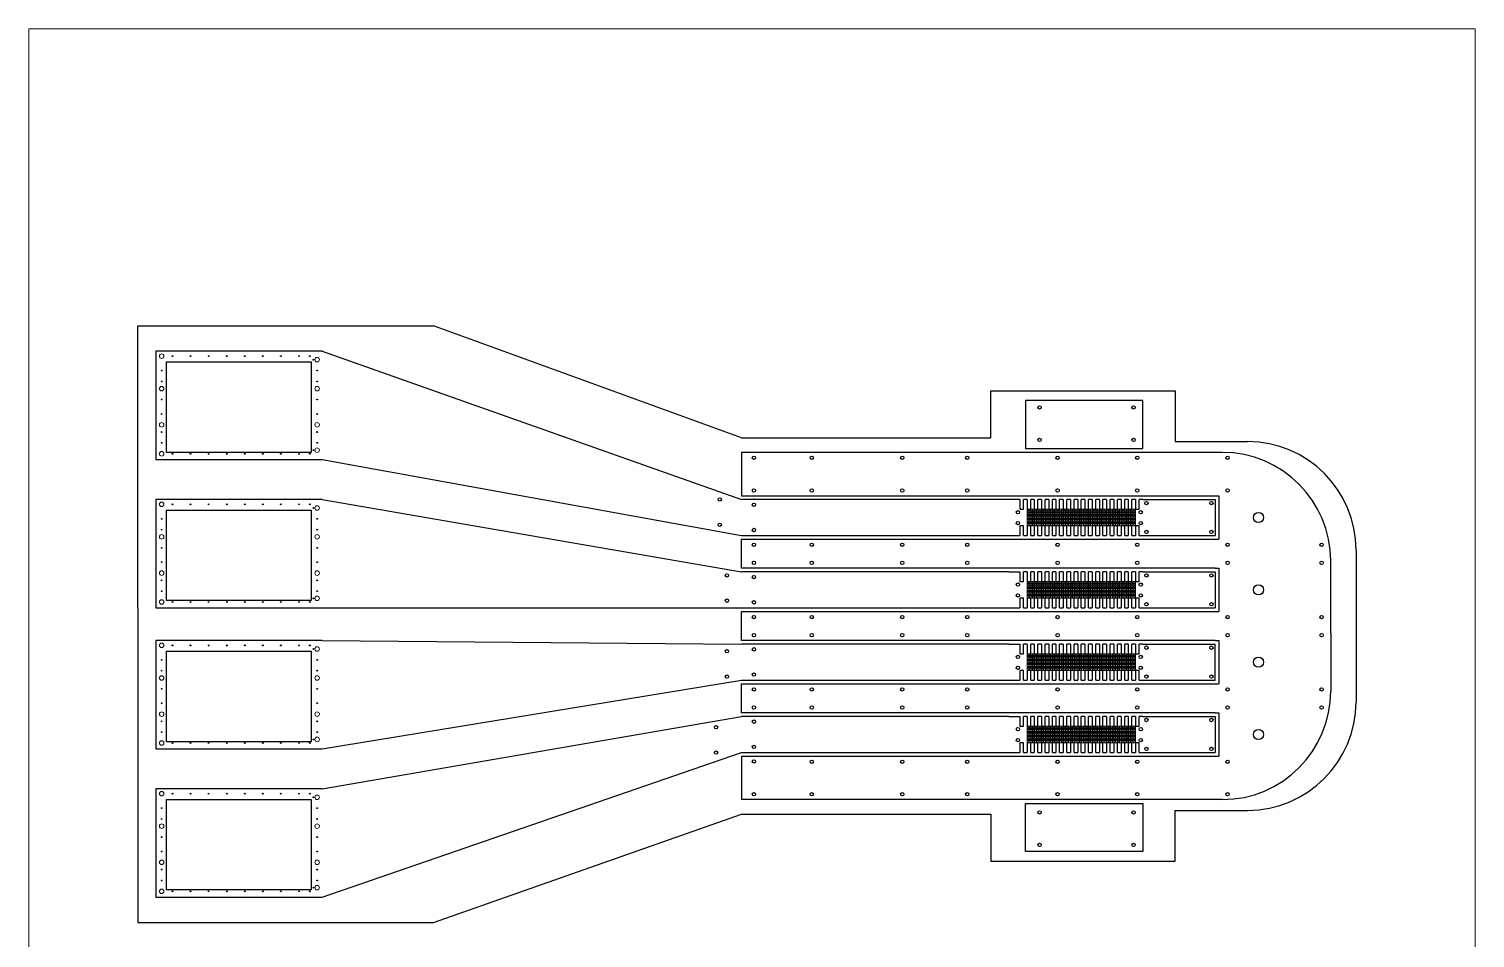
# Model space of a CAD drawing. Header units: millimetres. Extents: x 43.3 to 83.3, y 94.2 to 164.2.
# Drawn here: x 43.29 to 83.29, y 139.07 to 164.21 of the extents above; entities that cross this region are included whole.
import ezdxf

# ---------------------------------------------------------------- set-up
doc = ezdxf.new("R2010")
doc.units = ezdxf.units.MM
for name, color, linetype in [('Foil', 5, 'Continuous'), ('Opening', 1, 'Continuous'), ('Outline', 3, 'Continuous'), ('Rasters', 6, 'Continuous')]:
    doc.layers.add(name, color=color, linetype=linetype)

# ---------------------------------------------------------------- blocks, each defined once
blk = doc.blocks.new('*U20')
at = {"layer": 'Rasters'}
blk.add_line((0, 0.233), (0, -0.233), dxfattribs=at)
blk = doc.blocks.new('*U21')
at = {"layer": 'Rasters', "color": 0, "linetype": 'ByBlock', "lineweight": -2, "transparency": 16777216}
for p in [(0, 0), (0.05, 0), (0.1, 0), (0.15, 0), (0.2, 0), (0.25, 0), (0.3, 0), (0.35, 0), (0.4, 0), (0.45, 0), (0.5, 0), (0.55, 0), (0.6, 0), (0.65, 0), (0.7, 0), (0.75, 0), (0.8, 0), (0.85, 0), (0.9, 0), (0.95, 0), (1, 0), (1.05, 0), (1.1, 0), (1.15, 0), (1.2, 0), (1.25, 0), (1.3, 0), (1.35, 0), (1.4, 0), (1.45, 0), (1.5, 0), (1.55, 0), (1.6, 0), (1.65, 0), (1.7, 0), (1.75, 0), (1.8, 0), (1.85, 0), (1.9, 0), (1.95, 0), (2, 0), (2.05, 0), (2.1, 0), (2.15, 0), (2.2, 0), (2.25, 0), (2.3, 0), (2.35, 0), (2.4, 0), (2.45, 0), (2.5, 0), (2.55, 0), (2.6, 0), (2.65, 0), (2.7, 0), (2.75, 0), (2.8, 0), (2.85, 0), (2.9, 0)]:
    blk.add_blockref('*U20', p, dxfattribs=at)
blk = doc.blocks.new('*U18')
at = {"layer": 'Rasters'}
blk.add_line((0, 0.233), (0, -0.233), dxfattribs=at)
blk = doc.blocks.new('*U19')
at = {"layer": 'Rasters', "color": 0, "linetype": 'ByBlock', "lineweight": -2, "transparency": 16777216}
for p in [(0, 0), (0.05, 0), (0.1, 0), (0.15, 0), (0.2, 0), (0.25, 0), (0.3, 0), (0.35, 0), (0.4, 0), (0.45, 0), (0.5, 0), (0.55, 0), (0.6, 0), (0.65, 0), (0.7, 0), (0.75, 0), (0.8, 0), (0.85, 0), (0.9, 0), (0.95, 0), (1, 0), (1.05, 0), (1.1, 0), (1.15, 0), (1.2, 0), (1.25, 0), (1.3, 0), (1.35, 0), (1.4, 0), (1.45, 0), (1.5, 0), (1.55, 0), (1.6, 0), (1.65, 0), (1.7, 0), (1.75, 0), (1.8, 0), (1.85, 0), (1.9, 0), (1.95, 0), (2, 0), (2.05, 0), (2.1, 0), (2.15, 0), (2.2, 0), (2.25, 0), (2.3, 0), (2.35, 0), (2.4, 0), (2.45, 0), (2.5, 0), (2.55, 0), (2.6, 0), (2.65, 0), (2.7, 0), (2.75, 0), (2.8, 0), (2.85, 0), (2.9, 0)]:
    blk.add_blockref('*U18', p, dxfattribs=at)
blk = doc.blocks.new('*U23')
at = {"layer": 'Rasters'}
blk.add_line((0, 0.233), (0, -0.233), dxfattribs=at)
blk = doc.blocks.new('*U24')
at = {"layer": 'Rasters', "color": 0, "linetype": 'ByBlock', "lineweight": -2, "transparency": 16777216}
for p in [(0, 0), (0.05, 0), (0.1, 0), (0.15, 0), (0.2, 0), (0.25, 0), (0.3, 0), (0.35, 0), (0.4, 0), (0.45, 0), (0.5, 0), (0.55, 0), (0.6, 0), (0.65, 0), (0.7, 0), (0.75, 0), (0.8, 0), (0.85, 0), (0.9, 0), (0.95, 0), (1, 0), (1.05, 0), (1.1, 0), (1.15, 0), (1.2, 0), (1.25, 0), (1.3, 0), (1.35, 0), (1.4, 0), (1.45, 0), (1.5, 0), (1.55, 0), (1.6, 0), (1.65, 0), (1.7, 0), (1.75, 0), (1.8, 0), (1.85, 0), (1.9, 0), (1.95, 0), (2, 0), (2.05, 0), (2.1, 0), (2.15, 0), (2.2, 0), (2.25, 0), (2.3, 0), (2.35, 0), (2.4, 0), (2.45, 0), (2.5, 0), (2.55, 0), (2.6, 0), (2.65, 0), (2.7, 0), (2.75, 0), (2.8, 0), (2.85, 0), (2.9, 0)]:
    blk.add_blockref('*U23', p, dxfattribs=at)
blk = doc.blocks.new('*U26')
at = {"layer": 'Rasters'}
blk.add_line((0, 0.233), (0, -0.233), dxfattribs=at)
blk = doc.blocks.new('*U27')
at = {"layer": 'Rasters', "color": 0, "linetype": 'ByBlock', "lineweight": -2, "transparency": 16777216}
for p in [(0, 0), (0.05, 0), (0.1, 0), (0.15, 0), (0.2, 0), (0.25, 0), (0.3, 0), (0.35, 0), (0.4, 0), (0.45, 0), (0.5, 0), (0.55, 0), (0.6, 0), (0.65, 0), (0.7, 0), (0.75, 0), (0.8, 0), (0.85, 0), (0.9, 0), (0.95, 0), (1, 0), (1.05, 0), (1.1, 0), (1.15, 0), (1.2, 0), (1.25, 0), (1.3, 0), (1.35, 0), (1.4, 0), (1.45, 0), (1.5, 0), (1.55, 0), (1.6, 0), (1.65, 0), (1.7, 0), (1.75, 0), (1.8, 0), (1.85, 0), (1.9, 0), (1.95, 0), (2, 0), (2.05, 0), (2.1, 0), (2.15, 0), (2.2, 0), (2.25, 0), (2.3, 0), (2.35, 0), (2.4, 0), (2.45, 0), (2.5, 0), (2.55, 0), (2.6, 0), (2.65, 0), (2.7, 0), (2.75, 0), (2.8, 0), (2.85, 0), (2.9, 0)]:
    blk.add_blockref('*U26', p, dxfattribs=at)

msp = doc.modelspace()

# ---------------------------------------------------------------- linework, layer by layer
at = {"layer": 'Foil', "linetype": 'Continuous', "lineweight": 0}
for p, q in [((43.292, 164.211), (83.292, 164.211)), ((43.292, 94.211), (43.292, 164.211)), ((83.292, 164.211), (83.292, 94.211))]:
    msp.add_line(p, q, dxfattribs=at)
at = {"layer": 'Foil'}
for p, q in [((51.4, 155.3), (46.8, 155.3)), ((46.8, 155.3), (46.8, 152.3)), ((51.4, 155.3), (63, 151.2)), ((74, 153.936), (70.857, 153.936)), ((70.857, 153.936), (70.857, 152.61)), ((74.1, 153.936), (74, 153.936)), ((74.1, 152.61), (74.1, 153.936)), ((70.5, 152.5), (63, 152.5)), ((63, 152.5), (63, 151.3)), ((74.2, 152.5), (70.5, 152.5)), ((70.857, 152.61), (74, 152.61)), ((74, 152.61), (74.1, 152.61)), ((76.2, 152.5), (74.2, 152.5)), ((76.3, 152.5), (76.2, 152.5)), ((46.8, 152.3), (51.4, 152.3)), ((51.4, 152.3), (63, 150.2)), ((63, 151.3), (76.1, 151.3)), ((76.1, 151.3), (76.2, 151.3)), ((76.2, 151.3), (76.2, 150.2)), ((46.8, 151.2), (46.8, 148.2)), ((51.4, 151.2), (46.8, 151.2)), ((51.4, 151.2), (63, 149.2)), ((67.6, 151.2), (63, 151.2)), ((70.4, 151.2), (67.6, 151.2)), ((70.7, 151.2), (70.4, 151.2)), ((70.9, 151.2), (70.8, 151.2)), ((71.1, 151.2), (71, 151.2)), ((71.3, 151.2), (71.2, 151.2)), ((71.5, 151.2), (71.4, 151.2)), ((71.7, 151.2), (71.6, 151.2)), ((71.9, 151.2), (71.8, 151.2)), ((72.1, 151.2), (72, 151.2)), ((72.3, 151.2), (72.2, 151.2)), ((72.5, 151.2), (72.4, 151.2)), ((72.7, 151.2), (72.6, 151.2)), ((72.9, 151.2), (72.8, 151.2)), ((73.1, 151.2), (73, 151.2)), ((73.3, 151.2), (73.2, 151.2)), ((73.5, 151.2), (73.4, 151.2)), ((73.7, 151.2), (73.6, 151.2)), ((73.9, 151.2), (73.8, 151.2)), ((74.1, 151.2), (74, 151.2)), ((74.1, 151.2), (74, 151.2)), ((74.1, 151.2), (76.1, 151.2)), ((76.1, 151.2), (76.1, 150.2)), ((63, 150.2), (63.9, 150.2)), ((63, 150.1), (76.2, 150.1)), ((63, 149.3), (63, 150.1)), ((63.9, 150.2), (67.6, 150.2)), ((67.6, 150.2), (70.4, 150.2)), ((70.4, 150.2), (70.7, 150.2)), ((70.8, 150.2), (70.9, 150.2)), ((71, 150.2), (71.1, 150.2)), ((71.2, 150.2), (71.3, 150.2)), ((71.4, 150.2), (71.5, 150.2)), ((71.6, 150.2), (71.7, 150.2)), ((71.8, 150.2), (71.9, 150.2)), ((72, 150.2), (72.1, 150.2)), ((72.2, 150.2), (72.3, 150.2)), ((72.4, 150.2), (72.5, 150.2)), ((72.6, 150.2), (72.7, 150.2)), ((72.8, 150.2), (72.9, 150.2)), ((73, 150.2), (73.1, 150.2)), ((73.2, 150.2), (73.3, 150.2)), ((73.4, 150.2), (73.5, 150.2)), ((73.6, 150.2), (73.7, 150.2)), ((73.8, 150.2), (73.9, 150.2)), ((74, 150.2), (74.1, 150.2)), ((74, 150.2), (74.1, 150.2)), ((74.1, 150.2), (76.1, 150.2)), ((76.2, 150.2), (76.2, 150.1)), ((76.1, 149.3), (63, 149.3)), ((76.1, 149.3), (76.2, 149.3)), ((76.2, 149.3), (76.2, 148.1)), ((79.3, 147.9), (79.3, 149.5)), ((64, 149.2), (63, 149.2)), ((67.6, 149.2), (64, 149.2)), ((70.4, 149.2), (67.6, 149.2)), ((70.4, 149.2), (70.7, 149.2)), ((70.9, 149.2), (70.8, 149.2)), ((71.1, 149.2), (71, 149.2)), ((71.3, 149.2), (71.2, 149.2)), ((71.5, 149.2), (71.4, 149.2)), ((71.7, 149.2), (71.6, 149.2)), ((71.9, 149.2), (71.8, 149.2)), ((72.1, 149.2), (72, 149.2)), ((72.3, 149.2), (72.2, 149.2)), ((72.5, 149.2), (72.4, 149.2)), ((72.7, 149.2), (72.6, 149.2)), ((72.9, 149.2), (72.8, 149.2)), ((73.1, 149.2), (73, 149.2)), ((73.3, 149.2), (73.2, 149.2)), ((73.5, 149.2), (73.4, 149.2)), ((73.7, 149.2), (73.6, 149.2)), ((73.9, 149.2), (73.8, 149.2)), ((74.1, 149.2), (74, 149.2)), ((74.1, 149.2), (76.1, 149.2)), ((76.1, 149.2), (76.1, 148.2)), ((76.1, 149.2), (76.1, 149.2)), ((46.8, 148.2), (51.4, 148.2)), ((51.4, 148.2), (63, 148.2)), ((63, 148.2), (63.9, 148.2)), ((63, 148.2), (63, 148.2)), ((63, 148.1), (76.2, 148.1)), ((63, 147.3), (63, 148.1)), ((63.9, 148.2), (67.6, 148.2)), ((67.6, 148.2), (70.4, 148.2)), ((70.4, 148.2), (70.7, 148.2)), ((70.8, 148.2), (70.9, 148.2)), ((71, 148.2), (71.1, 148.2)), ((71.2, 148.2), (71.3, 148.2)), ((71.4, 148.2), (71.5, 148.2)), ((71.6, 148.2), (71.7, 148.2)), ((71.8, 148.2), (71.9, 148.2)), ((72, 148.2), (72.1, 148.2)), ((72.2, 148.2), (72.3, 148.2)), ((72.4, 148.2), (72.5, 148.2)), ((72.6, 148.2), (72.7, 148.2)), ((72.8, 148.2), (72.9, 148.2)), ((73, 148.2), (73.1, 148.2)), ((73.2, 148.2), (73.3, 148.2)), ((73.4, 148.2), (73.5, 148.2)), ((73.6, 148.2), (73.7, 148.2)), ((73.8, 148.2), (73.9, 148.2)), ((74, 148.2), (74.1, 148.2)), ((74, 148.2), (74.1, 148.2)), ((74.1, 148.2), (76.1, 148.2)), ((79.3, 147.5), (79.3, 147.9)), ((51.4, 147.3), (46.8, 147.3)), ((46.8, 147.3), (46.8, 144.3)), ((51.4, 147.3), (63, 147.2)), ((76.1, 147.3), (63, 147.3)), ((76.1, 147.3), (76.2, 147.3)), ((76.2, 147.3), (76.2, 146.1)), ((79.3, 147.5), (79.3, 145.9)), ((67.6, 147.2), (63, 147.2)), ((70.4, 147.2), (67.6, 147.2)), ((70.4, 147.2), (70.7, 147.2)), ((70.9, 147.2), (70.8, 147.2)), ((71.1, 147.2), (71, 147.2)), ((71.3, 147.2), (71.2, 147.2)), ((71.5, 147.2), (71.4, 147.2)), ((71.7, 147.2), (71.6, 147.2)), ((71.9, 147.2), (71.8, 147.2)), ((72.1, 147.2), (72, 147.2)), ((72.3, 147.2), (72.2, 147.2)), ((72.5, 147.2), (72.4, 147.2)), ((72.7, 147.2), (72.6, 147.2)), ((72.9, 147.2), (72.8, 147.2)), ((73.1, 147.2), (73, 147.2)), ((73.3, 147.2), (73.2, 147.2)), ((73.5, 147.2), (73.4, 147.2)), ((73.7, 147.2), (73.6, 147.2)), ((73.9, 147.2), (73.8, 147.2)), ((74.1, 147.2), (74, 147.2)), ((74.1, 147.2), (76.1, 147.2)), ((76.1, 146.2), (76.1, 147.2)), ((51.4, 144.3), (63, 146.2)), ((63, 146.2), (63.9, 146.2)), ((63, 146.1), (76.2, 146.1)), ((63, 145.3), (63, 146.1)), ((63.9, 146.2), (67.6, 146.2)), ((67.6, 146.2), (70.4, 146.2)), ((70.4, 146.2), (70.7, 146.2)), ((70.8, 146.2), (70.9, 146.2)), ((71, 146.2), (71.1, 146.2)), ((71.2, 146.2), (71.3, 146.2)), ((71.4, 146.2), (71.5, 146.2)), ((71.6, 146.2), (71.7, 146.2)), ((71.8, 146.2), (71.9, 146.2)), ((72, 146.2), (72.1, 146.2)), ((72.2, 146.2), (72.3, 146.2)), ((72.4, 146.2), (72.5, 146.2)), ((72.6, 146.2), (72.7, 146.2)), ((72.8, 146.2), (72.9, 146.2)), ((73, 146.2), (73.1, 146.2)), ((73.2, 146.2), (73.3, 146.2)), ((73.4, 146.2), (73.5, 146.2)), ((73.6, 146.2), (73.7, 146.2)), ((73.8, 146.2), (73.9, 146.2)), ((74, 146.2), (74.1, 146.2)), ((74, 146.2), (74.1, 146.2)), ((74.1, 146.2), (76.1, 146.2)), ((76.1, 145.3), (63, 145.3)), ((76.1, 145.3), (76.2, 145.3)), ((76.2, 145.3), (76.2, 144.1)), ((51.4, 143.2), (63, 145.2)), ((64, 145.2), (63, 145.2)), ((67.6, 145.2), (64, 145.2)), ((70.4, 145.2), (67.6, 145.2)), ((70.4, 145.2), (70.7, 145.2)), ((70.9, 145.2), (70.8, 145.2)), ((71.1, 145.2), (71, 145.2)), ((71.3, 145.2), (71.2, 145.2)), ((71.5, 145.2), (71.4, 145.2)), ((71.7, 145.2), (71.6, 145.2)), ((71.9, 145.2), (71.8, 145.2)), ((72.1, 145.2), (72, 145.2)), ((72.3, 145.2), (72.2, 145.2)), ((72.5, 145.2), (72.4, 145.2)), ((72.7, 145.2), (72.6, 145.2)), ((72.9, 145.2), (72.8, 145.2)), ((73.1, 145.2), (73, 145.2)), ((73.3, 145.2), (73.2, 145.2)), ((73.5, 145.2), (73.4, 145.2)), ((73.7, 145.2), (73.6, 145.2)), ((73.9, 145.2), (73.8, 145.2)), ((74.1, 145.2), (74, 145.2)), ((74.1, 145.2), (76.1, 145.2)), ((76.1, 145.2), (76.1, 144.2)), ((46.8, 144.3), (51.4, 144.3)), ((51.4, 140.2), (63, 144.2)), ((63, 144.2), (63.9, 144.2)), ((63, 144.1), (76.2, 144.1)), ((63, 144.1), (63, 142.9)), ((63.9, 144.2), (67.6, 144.2)), ((67.6, 144.2), (70.4, 144.2)), ((70.4, 144.2), (70.7, 144.2)), ((70.8, 144.2), (70.9, 144.2)), ((71, 144.2), (71.1, 144.2)), ((71.2, 144.2), (71.3, 144.2)), ((71.4, 144.2), (71.5, 144.2)), ((71.6, 144.2), (71.7, 144.2)), ((71.8, 144.2), (71.9, 144.2)), ((72, 144.2), (72.1, 144.2)), ((72.2, 144.2), (72.3, 144.2)), ((72.4, 144.2), (72.5, 144.2)), ((72.6, 144.2), (72.7, 144.2)), ((72.8, 144.2), (72.9, 144.2)), ((73, 144.2), (73.1, 144.2)), ((73.2, 144.2), (73.3, 144.2)), ((73.4, 144.2), (73.5, 144.2)), ((73.6, 144.2), (73.7, 144.2)), ((73.8, 144.2), (73.9, 144.2)), ((74, 144.2), (74.1, 144.2)), ((74, 144.2), (74.1, 144.2)), ((74.1, 144.2), (76.1, 144.2)), ((46.8, 143.2), (46.8, 140.2)), ((51.4, 143.2), (46.8, 143.2)), ((70.5, 142.9), (63, 142.9)), ((74.2, 142.9), (70.5, 142.9)), ((76.2, 142.9), (74.2, 142.9)), ((76.3, 142.9), (76.2, 142.9)), ((70.857, 141.464), (70.857, 142.79)), ((70.857, 142.79), (74, 142.79)), ((74, 142.79), (74.1, 142.79)), ((74.1, 142.79), (74.1, 141.464)), ((74, 141.464), (70.857, 141.464)), ((74.1, 141.464), (74, 141.464)), ((46.8, 140.2), (51.4, 140.2))]:
    msp.add_line(p, q, dxfattribs=at)
for points in [[(70.7, 151.2), (70.7, 150.933), (70.8, 150.933), (70.8, 151.2)], [(70.9, 151.2), (70.9, 150.933), (71, 150.933), (71, 151.2)], [(71.1, 151.2), (71.1, 150.933), (71.2, 150.933), (71.2, 151.2)], [(71.3, 151.2), (71.3, 150.933), (71.4, 150.933), (71.4, 151.2)], [(71.5, 151.2), (71.5, 150.933), (71.6, 150.933), (71.6, 151.2)], [(71.7, 151.2), (71.7, 150.933), (71.8, 150.933), (71.8, 151.2)], [(71.9, 151.2), (71.9, 150.933), (72, 150.933), (72, 151.2)], [(72.1, 151.2), (72.1, 150.933), (72.2, 150.933), (72.2, 151.2)], [(72.3, 151.2), (72.3, 150.933), (72.4, 150.933), (72.4, 151.2)], [(72.5, 151.2), (72.5, 150.933), (72.6, 150.933), (72.6, 151.2)], [(72.7, 151.2), (72.7, 150.933), (72.8, 150.933), (72.8, 151.2)], [(72.9, 151.2), (72.9, 150.933), (73, 150.933), (73, 151.2)], [(73.1, 151.2), (73.1, 150.933), (73.2, 150.933), (73.2, 151.2)], [(73.3, 151.2), (73.3, 150.933), (73.4, 150.933), (73.4, 151.2)], [(73.5, 151.2), (73.5, 150.933), (73.6, 150.933), (73.6, 151.2)], [(73.7, 151.2), (73.7, 150.933), (73.8, 150.933), (73.8, 151.2)], [(73.9, 151.2), (73.9, 150.933), (74, 150.933), (74, 151.2)], [(70.8, 150.2), (70.8, 150.467), (70.7, 150.467), (70.7, 150.2)], [(71, 150.2), (71, 150.467), (70.9, 150.467), (70.9, 150.2)], [(71.2, 150.2), (71.2, 150.467), (71.1, 150.467), (71.1, 150.2)], [(71.4, 150.2), (71.4, 150.467), (71.3, 150.467), (71.3, 150.2)], [(71.6, 150.2), (71.6, 150.467), (71.5, 150.467), (71.5, 150.2)], [(71.8, 150.2), (71.8, 150.467), (71.7, 150.467), (71.7, 150.2)], [(72, 150.2), (72, 150.467), (71.9, 150.467), (71.9, 150.2)], [(72.2, 150.2), (72.2, 150.467), (72.1, 150.467), (72.1, 150.2)], [(72.4, 150.2), (72.4, 150.467), (72.3, 150.467), (72.3, 150.2)], [(72.6, 150.2), (72.6, 150.467), (72.5, 150.467), (72.5, 150.2)], [(72.8, 150.2), (72.8, 150.467), (72.7, 150.467), (72.7, 150.2)], [(73, 150.2), (73, 150.467), (72.9, 150.467), (72.9, 150.2)], [(73.2, 150.2), (73.2, 150.467), (73.1, 150.467), (73.1, 150.2)], [(73.4, 150.2), (73.4, 150.467), (73.3, 150.467), (73.3, 150.2)], [(73.6, 150.2), (73.6, 150.467), (73.5, 150.467), (73.5, 150.2)], [(73.8, 150.2), (73.8, 150.467), (73.7, 150.467), (73.7, 150.2)], [(74, 150.2), (74, 150.467), (73.9, 150.467), (73.9, 150.2)], [(70.7, 149.2), (70.7, 148.933), (70.8, 148.933), (70.8, 149.2)], [(70.9, 149.2), (70.9, 148.933), (71, 148.933), (71, 149.2)], [(71.1, 149.2), (71.1, 148.933), (71.2, 148.933), (71.2, 149.2)], [(71.3, 149.2), (71.3, 148.933), (71.4, 148.933), (71.4, 149.2)], [(71.5, 149.2), (71.5, 148.933), (71.6, 148.933), (71.6, 149.2)], [(71.7, 149.2), (71.7, 148.933), (71.8, 148.933), (71.8, 149.2)], [(71.9, 149.2), (71.9, 148.933), (72, 148.933), (72, 149.2)], [(72.1, 149.2), (72.1, 148.933), (72.2, 148.933), (72.2, 149.2)], [(72.3, 149.2), (72.3, 148.933), (72.4, 148.933), (72.4, 149.2)], [(72.5, 149.2), (72.5, 148.933), (72.6, 148.933), (72.6, 149.2)], [(72.7, 149.2), (72.7, 148.933), (72.8, 148.933), (72.8, 149.2)], [(72.9, 149.2), (72.9, 148.933), (73, 148.933), (73, 149.2)], [(73.1, 149.2), (73.1, 148.933), (73.2, 148.933), (73.2, 149.2)], [(73.3, 149.2), (73.3, 148.933), (73.4, 148.933), (73.4, 149.2)], [(73.5, 149.2), (73.5, 148.933), (73.6, 148.933), (73.6, 149.2)], [(73.7, 149.2), (73.7, 148.933), (73.8, 148.933), (73.8, 149.2)], [(73.9, 149.2), (73.9, 148.933), (74, 148.933), (74, 149.2)], [(70.8, 148.2), (70.8, 148.467), (70.7, 148.467), (70.7, 148.2)], [(71, 148.2), (71, 148.467), (70.9, 148.467), (70.9, 148.2)], [(71.2, 148.2), (71.2, 148.467), (71.1, 148.467), (71.1, 148.2)], [(71.4, 148.2), (71.4, 148.467), (71.3, 148.467), (71.3, 148.2)], [(71.6, 148.2), (71.6, 148.467), (71.5, 148.467), (71.5, 148.2)], [(71.8, 148.2), (71.8, 148.467), (71.7, 148.467), (71.7, 148.2)], [(72, 148.2), (72, 148.467), (71.9, 148.467), (71.9, 148.2)], [(72.2, 148.2), (72.2, 148.467), (72.1, 148.467), (72.1, 148.2)], [(72.4, 148.2), (72.4, 148.467), (72.3, 148.467), (72.3, 148.2)], [(72.6, 148.2), (72.6, 148.467), (72.5, 148.467), (72.5, 148.2)], [(72.8, 148.2), (72.8, 148.467), (72.7, 148.467), (72.7, 148.2)], [(73, 148.2), (73, 148.467), (72.9, 148.467), (72.9, 148.2)], [(73.2, 148.2), (73.2, 148.467), (73.1, 148.467), (73.1, 148.2)], [(73.4, 148.2), (73.4, 148.467), (73.3, 148.467), (73.3, 148.2)], [(73.6, 148.2), (73.6, 148.467), (73.5, 148.467), (73.5, 148.2)], [(73.8, 148.2), (73.8, 148.467), (73.7, 148.467), (73.7, 148.2)], [(74, 148.2), (74, 148.467), (73.9, 148.467), (73.9, 148.2)], [(70.7, 147.2), (70.7, 146.933), (70.8, 146.933), (70.8, 147.2)], [(70.9, 147.2), (70.9, 146.933), (71, 146.933), (71, 147.2)], [(71.1, 147.2), (71.1, 146.933), (71.2, 146.933), (71.2, 147.2)], [(71.3, 147.2), (71.3, 146.933), (71.4, 146.933), (71.4, 147.2)], [(71.5, 147.2), (71.5, 146.933), (71.6, 146.933), (71.6, 147.2)], [(71.7, 147.2), (71.7, 146.933), (71.8, 146.933), (71.8, 147.2)], [(71.9, 147.2), (71.9, 146.933), (72, 146.933), (72, 147.2)], [(72.1, 147.2), (72.1, 146.933), (72.2, 146.933), (72.2, 147.2)], [(72.3, 147.2), (72.3, 146.933), (72.4, 146.933), (72.4, 147.2)], [(72.5, 147.2), (72.5, 146.933), (72.6, 146.933), (72.6, 147.2)], [(72.7, 147.2), (72.7, 146.933), (72.8, 146.933), (72.8, 147.2)], [(72.9, 147.2), (72.9, 146.933), (73, 146.933), (73, 147.2)], [(73.1, 147.2), (73.1, 146.933), (73.2, 146.933), (73.2, 147.2)], [(73.3, 147.2), (73.3, 146.933), (73.4, 146.933), (73.4, 147.2)], [(73.5, 147.2), (73.5, 146.933), (73.6, 146.933), (73.6, 147.2)], [(73.7, 147.2), (73.7, 146.933), (73.8, 146.933), (73.8, 147.2)], [(73.9, 147.2), (73.9, 146.933), (74, 146.933), (74, 147.2)], [(70.8, 146.2), (70.8, 146.467), (70.7, 146.467), (70.7, 146.2)], [(71, 146.2), (71, 146.467), (70.9, 146.467), (70.9, 146.2)], [(71.2, 146.2), (71.2, 146.467), (71.1, 146.467), (71.1, 146.2)], [(71.4, 146.2), (71.4, 146.467), (71.3, 146.467), (71.3, 146.2)], [(71.6, 146.2), (71.6, 146.467), (71.5, 146.467), (71.5, 146.2)], [(71.8, 146.2), (71.8, 146.467), (71.7, 146.467), (71.7, 146.2)], [(72, 146.2), (72, 146.467), (71.9, 146.467), (71.9, 146.2)], [(72.2, 146.2), (72.2, 146.467), (72.1, 146.467), (72.1, 146.2)], [(72.4, 146.2), (72.4, 146.467), (72.3, 146.467), (72.3, 146.2)], [(72.6, 146.2), (72.6, 146.467), (72.5, 146.467), (72.5, 146.2)], [(72.8, 146.2), (72.8, 146.467), (72.7, 146.467), (72.7, 146.2)], [(73, 146.2), (73, 146.467), (72.9, 146.467), (72.9, 146.2)], [(73.2, 146.2), (73.2, 146.467), (73.1, 146.467), (73.1, 146.2)], [(73.4, 146.2), (73.4, 146.467), (73.3, 146.467), (73.3, 146.2)], [(73.6, 146.2), (73.6, 146.467), (73.5, 146.467), (73.5, 146.2)], [(73.8, 146.2), (73.8, 146.467), (73.7, 146.467), (73.7, 146.2)], [(74, 146.2), (74, 146.467), (73.9, 146.467), (73.9, 146.2)], [(70.7, 145.2), (70.7, 144.933), (70.8, 144.933), (70.8, 145.2)], [(70.9, 145.2), (70.9, 144.933), (71, 144.933), (71, 145.2)], [(71.1, 145.2), (71.1, 144.933), (71.2, 144.933), (71.2, 145.2)], [(71.3, 145.2), (71.3, 144.933), (71.4, 144.933), (71.4, 145.2)], [(71.5, 145.2), (71.5, 144.933), (71.6, 144.933), (71.6, 145.2)], [(71.7, 145.2), (71.7, 144.933), (71.8, 144.933), (71.8, 145.2)], [(71.9, 145.2), (71.9, 144.933), (72, 144.933), (72, 145.2)], [(72.1, 145.2), (72.1, 144.933), (72.2, 144.933), (72.2, 145.2)], [(72.3, 145.2), (72.3, 144.933), (72.4, 144.933), (72.4, 145.2)], [(72.5, 145.2), (72.5, 144.933), (72.6, 144.933), (72.6, 145.2)], [(72.7, 145.2), (72.7, 144.933), (72.8, 144.933), (72.8, 145.2)], [(72.9, 145.2), (72.9, 144.933), (73, 144.933), (73, 145.2)], [(73.1, 145.2), (73.1, 144.933), (73.2, 144.933), (73.2, 145.2)], [(73.3, 145.2), (73.3, 144.933), (73.4, 144.933), (73.4, 145.2)], [(73.5, 145.2), (73.5, 144.933), (73.6, 144.933), (73.6, 145.2)], [(73.7, 145.2), (73.7, 144.933), (73.8, 144.933), (73.8, 145.2)], [(73.9, 145.2), (73.9, 144.933), (74, 144.933), (74, 145.2)], [(70.8, 144.2), (70.8, 144.467), (70.7, 144.467), (70.7, 144.2)], [(71, 144.2), (71, 144.467), (70.9, 144.467), (70.9, 144.2)], [(71.2, 144.2), (71.2, 144.467), (71.1, 144.467), (71.1, 144.2)], [(71.4, 144.2), (71.4, 144.467), (71.3, 144.467), (71.3, 144.2)], [(71.6, 144.2), (71.6, 144.467), (71.5, 144.467), (71.5, 144.2)], [(71.8, 144.2), (71.8, 144.467), (71.7, 144.467), (71.7, 144.2)], [(72, 144.2), (72, 144.467), (71.9, 144.467), (71.9, 144.2)], [(72.2, 144.2), (72.2, 144.467), (72.1, 144.467), (72.1, 144.2)], [(72.4, 144.2), (72.4, 144.467), (72.3, 144.467), (72.3, 144.2)], [(72.6, 144.2), (72.6, 144.467), (72.5, 144.467), (72.5, 144.2)], [(72.8, 144.2), (72.8, 144.467), (72.7, 144.467), (72.7, 144.2)], [(73, 144.2), (73, 144.467), (72.9, 144.467), (72.9, 144.2)], [(73.2, 144.2), (73.2, 144.467), (73.1, 144.467), (73.1, 144.2)], [(73.4, 144.2), (73.4, 144.467), (73.3, 144.467), (73.3, 144.2)], [(73.6, 144.2), (73.6, 144.467), (73.5, 144.467), (73.5, 144.2)], [(73.8, 144.2), (73.8, 144.467), (73.7, 144.467), (73.7, 144.2)], [(74, 144.2), (74, 144.467), (73.9, 144.467), (73.9, 144.2)]]:
    msp.add_lwpolyline(points, dxfattribs=at)
at = {"layer": 'Foil', "linetype": 'Continuous', "lineweight": 0}
for centre in [(46.963, 155.163), (51.263, 155.063), (46.963, 154.263), (51.263, 154.263), (46.963, 153.263), (51.263, 153.263), (46.963, 152.463), (51.263, 152.563), (46.963, 151.063), (51.263, 150.963), (46.963, 150.163), (51.263, 150.163), (46.963, 149.163), (51.263, 149.163), (46.963, 148.363), (51.263, 148.463), (46.963, 147.163), (51.263, 147.063), (46.963, 146.263), (51.263, 146.263), (46.963, 145.263), (51.263, 145.263), (46.963, 144.463), (51.263, 144.563), (46.963, 143.063), (51.263, 142.963), (46.963, 142.163), (51.263, 142.163), (46.963, 141.163), (51.263, 141.163), (46.963, 140.363), (51.263, 140.463)]:
    msp.add_circle(centre, 0.0626, dxfattribs=at)
at = {"layer": 'Foil'}
for centre, radius in [((47.263, 155.163), 0.0114), ((47.763, 155.163), 0.0114), ((48.263, 155.163), 0.0114), ((48.763, 155.163), 0.0114), ((49.263, 155.163), 0.0114), ((49.763, 155.163), 0.0114), ((50.263, 155.163), 0.0114), ((50.763, 155.163), 0.0114), ((51.063, 155.163), 0.0114), ((51.163, 155.063), 0.0114), ((46.963, 154.763), 0.0114), ((46.963, 154.463), 0.0114), ((51.263, 154.763), 0.0114), ((51.263, 154.463), 0.0114), ((46.963, 153.963), 0.0114), ((51.263, 153.963), 0.0114), ((71.246, 153.746), 0.0463), ((73.846, 153.746), 0.0463), ((46.963, 153.563), 0.0114), ((51.263, 153.563), 0.0114), ((46.963, 153.063), 0.0114), ((51.263, 153.063), 0.0114), ((71.246, 152.846), 0.0463), ((73.846, 152.846), 0.0463), ((46.963, 152.763), 0.0114), ((47.263, 152.463), 0.0114), ((47.763, 152.463), 0.0114), ((48.263, 152.463), 0.0114), ((48.763, 152.463), 0.0114), ((49.263, 152.463), 0.0114), ((49.763, 152.463), 0.0114), ((50.263, 152.463), 0.0114), ((50.763, 152.463), 0.0114), ((51.063, 152.463), 0.0114), ((51.163, 152.563), 0.0114), ((51.263, 152.763), 0.0114), ((63.346, 152.354), 0.0463), ((64.946, 152.354), 0.0463), ((67.446, 152.354), 0.0463), ((69.246, 152.354), 0.0463), ((71.746, 152.354), 0.0463), ((73.946, 152.354), 0.0463), ((76.446, 152.354), 0.0463), ((62.4, 151.2), 0.0463), ((63.346, 151.446), 0.0463), ((64.946, 151.446), 0.0463), ((67.446, 151.446), 0.0463), ((69.246, 151.446), 0.0463), ((71.746, 151.446), 0.0463), ((73.946, 151.446), 0.0463), ((76.446, 151.446), 0.0463), ((47.263, 151.063), 0.0114), ((47.763, 151.063), 0.0114), ((48.263, 151.063), 0.0114), ((48.763, 151.063), 0.0114), ((49.263, 151.063), 0.0114), ((49.763, 151.063), 0.0114), ((50.263, 151.063), 0.0114), ((50.763, 151.063), 0.0114), ((51.063, 151.063), 0.0114), ((51.163, 150.963), 0.0114), ((63.346, 151.054), 0.0463), ((70.646, 150.846), 0.0463), ((74.046, 150.846), 0.0463), ((74.2, 151.1), 0.0463), ((76, 151.1), 0.0463), ((77.3, 150.7), 0.141), ((46.963, 150.663), 0.0114), ((51.263, 150.663), 0.0114), ((62.4, 150.5), 0.0463), ((70.646, 150.546), 0.0463), ((74.046, 150.546), 0.0463), ((46.963, 150.363), 0.0114), ((51.263, 150.363), 0.0114), ((63.346, 150.354), 0.0463), ((74.2, 150.3), 0.0463), ((76, 150.3), 0.0463), ((46.963, 149.863), 0.0114), ((51.263, 149.863), 0.0114), ((63.346, 149.946), 0.0463), ((64.946, 149.946), 0.0463), ((67.446, 149.946), 0.0463), ((69.246, 149.946), 0.0463), ((71.746, 149.946), 0.0463), ((73.946, 149.946), 0.0463), ((76.446, 149.946), 0.0463), ((79.046, 149.946), 0.0463), ((46.963, 149.463), 0.0114), ((51.263, 149.463), 0.0114), ((63.346, 149.446), 0.0463), ((64.946, 149.446), 0.0463), ((67.446, 149.446), 0.0463), ((69.246, 149.446), 0.0463), ((71.746, 149.446), 0.0463), ((73.946, 149.446), 0.0463), ((76.446, 149.446), 0.0463), ((79.046, 149.446), 0.0463), ((46.963, 148.963), 0.0114), ((51.263, 148.963), 0.0114), ((62.6, 149.1), 0.0463), ((63.346, 149.054), 0.0463), ((70.646, 148.846), 0.0463), ((74.046, 148.846), 0.0463), ((74.2, 149.1), 0.0463), ((76, 149.1), 0.0463), ((77.3, 148.7), 0.141), ((46.963, 148.663), 0.0114), ((51.163, 148.463), 0.0114), ((51.263, 148.663), 0.0114), ((62.6, 148.4), 0.0463), ((70.646, 148.546), 0.0463), ((74.046, 148.546), 0.0463), ((47.263, 148.363), 0.0114), ((47.763, 148.363), 0.0114), ((48.263, 148.363), 0.0114), ((48.763, 148.363), 0.0114), ((49.263, 148.363), 0.0114), ((49.763, 148.363), 0.0114), ((50.263, 148.363), 0.0114), ((50.763, 148.363), 0.0114), ((51.063, 148.363), 0.0114), ((63.346, 148.354), 0.0463), ((74.2, 148.3), 0.0463), ((76, 148.3), 0.0463), ((63.346, 147.946), 0.0463), ((64.946, 147.946), 0.0463), ((67.446, 147.946), 0.0463), ((69.246, 147.946), 0.0463), ((71.746, 147.946), 0.0463), ((73.946, 147.946), 0.0463), ((76.446, 147.946), 0.0463), ((79.046, 147.946), 0.0463), ((63.346, 147.446), 0.0463), ((64.946, 147.446), 0.0463), ((67.446, 147.446), 0.0463), ((69.246, 147.446), 0.0463), ((71.746, 147.446), 0.0463), ((73.946, 147.446), 0.0463), ((76.446, 147.446), 0.0463), ((79.046, 147.446), 0.0463), ((47.263, 147.163), 0.0114), ((47.763, 147.163), 0.0114), ((48.263, 147.163), 0.0114), ((48.763, 147.163), 0.0114), ((49.263, 147.163), 0.0114), ((49.763, 147.163), 0.0114), ((50.263, 147.163), 0.0114), ((50.763, 147.163), 0.0114), ((51.063, 147.163), 0.0114), ((51.163, 147.063), 0.0114), ((62.6, 147), 0.0463), ((63.346, 147.054), 0.0463), ((70.646, 146.846), 0.0463), ((74.046, 146.846), 0.0463), ((74.2, 147.1), 0.0463), ((76, 147.1), 0.0463), ((77.3, 146.7), 0.141), ((46.963, 146.763), 0.0114), ((46.963, 146.463), 0.0114), ((51.263, 146.763), 0.0114), ((51.263, 146.463), 0.0114), ((70.646, 146.546), 0.0463), ((74.046, 146.546), 0.0463), ((62.6, 146.3), 0.0463), ((63.346, 146.354), 0.0463), ((74.2, 146.3), 0.0463), ((76, 146.3), 0.0463), ((46.963, 145.963), 0.0114), ((51.263, 145.963), 0.0114), ((63.346, 145.946), 0.0463), ((64.946, 145.946), 0.0463), ((67.446, 145.946), 0.0463), ((69.246, 145.946), 0.0463), ((71.746, 145.946), 0.0463), ((73.946, 145.946), 0.0463), ((76.446, 145.946), 0.0463), ((79.046, 145.946), 0.0463), ((46.963, 145.563), 0.0114), ((51.263, 145.563), 0.0114), ((63.346, 145.446), 0.0463), ((64.946, 145.446), 0.0463), ((67.446, 145.446), 0.0463), ((69.246, 145.446), 0.0463), ((71.746, 145.446), 0.0463), ((73.946, 145.446), 0.0463), ((76.446, 145.446), 0.0463), ((79.046, 145.446), 0.0463), ((46.963, 145.063), 0.0114), ((51.263, 145.063), 0.0114), ((62.3, 144.9), 0.0463), ((63.346, 145.054), 0.0463), ((70.646, 144.846), 0.0463), ((74.046, 144.846), 0.0463), ((74.2, 145.1), 0.0463), ((76, 145.1), 0.0463), ((77.3, 144.7), 0.141), ((46.963, 144.763), 0.0114), ((47.263, 144.463), 0.0114), ((47.763, 144.463), 0.0114), ((48.263, 144.463), 0.0114), ((48.763, 144.463), 0.0114), ((49.263, 144.463), 0.0114), ((49.763, 144.463), 0.0114), ((50.263, 144.463), 0.0114), ((50.763, 144.463), 0.0114), ((51.063, 144.463), 0.0114), ((51.163, 144.563), 0.0114), ((51.263, 144.763), 0.0114), ((70.646, 144.546), 0.0463), ((74.046, 144.546), 0.0463), ((62.3, 144.2), 0.0463), ((63.346, 144.354), 0.0463), ((74.2, 144.3), 0.0463), ((76, 144.3), 0.0463), ((63.346, 143.954), 0.0463), ((64.946, 143.946), 0.0463), ((67.446, 143.946), 0.0463), ((69.246, 143.946), 0.0463), ((71.746, 143.946), 0.0463), ((73.946, 143.946), 0.0463), ((76.446, 143.946), 0.0463), ((47.263, 143.063), 0.0114), ((47.763, 143.063), 0.0114), ((48.263, 143.063), 0.0114), ((48.763, 143.063), 0.0114), ((49.263, 143.063), 0.0114), ((49.763, 143.063), 0.0114), ((50.263, 143.063), 0.0114), ((50.763, 143.063), 0.0114), ((51.063, 143.063), 0.0114), ((51.163, 142.963), 0.0114), ((63.346, 143.046), 0.0463), ((64.946, 143.046), 0.0463), ((67.446, 143.046), 0.0463), ((69.246, 143.046), 0.0463), ((71.746, 143.046), 0.0463), ((73.946, 143.046), 0.0463), ((76.446, 143.046), 0.0463), ((46.963, 142.663), 0.0114), ((51.263, 142.663), 0.0114), ((71.246, 142.546), 0.0463), ((73.846, 142.546), 0.0463), ((46.963, 142.363), 0.0114), ((51.263, 142.363), 0.0114), ((46.963, 141.863), 0.0114), ((51.263, 141.863), 0.0114), ((71.246, 141.646), 0.0463), ((73.846, 141.646), 0.0463), ((46.963, 141.463), 0.0114), ((51.263, 141.463), 0.0114), ((46.963, 140.963), 0.0114), ((51.263, 140.963), 0.0114), ((46.963, 140.663), 0.0114), ((51.163, 140.463), 0.0114), ((51.263, 140.663), 0.0114), ((47.263, 140.363), 0.0114), ((47.763, 140.363), 0.0114), ((48.263, 140.363), 0.0114), ((48.763, 140.363), 0.0114), ((49.263, 140.363), 0.0114), ((49.763, 140.363), 0.0114), ((50.263, 140.363), 0.0114), ((50.763, 140.363), 0.0114), ((51.063, 140.363), 0.0114)]:
    msp.add_circle(centre, radius, dxfattribs=at)
for centre, start, end in [((76.3, 149.5), 0, 90), ((76.3, 145.9), 270, 0)]:
    msp.add_arc(centre, 3, start, end, dxfattribs=at)
at = {"layer": 'Opening', "linetype": 'Continuous', "lineweight": 0}
for p, q in [((43.292, 164.211), (83.292, 164.211)), ((43.292, 94.211), (43.292, 164.211)), ((83.292, 164.211), (83.292, 94.211)), ((70.9, 148.467), (70.9, 148.933)), ((70.9, 148.933), (73.9, 148.933)), ((73.9, 148.933), (73.9, 148.467)), ((73.9, 148.467), (70.9, 148.467)), ((70.9, 146.467), (70.9, 146.933)), ((70.9, 146.933), (73.9, 146.933)), ((73.9, 146.933), (73.9, 146.467)), ((73.9, 146.467), (70.9, 146.467)), ((70.9, 144.467), (70.9, 144.933)), ((70.9, 144.933), (73.9, 144.933)), ((73.9, 144.933), (73.9, 144.467)), ((73.9, 144.467), (70.9, 144.467))]:
    msp.add_line(p, q, dxfattribs=at)
at = {"layer": 'Opening'}
for p, q in [((47.1, 144.5), (47.1, 147)), ((47.1, 147), (51.1, 147)), ((51.1, 147), (51.1, 144.5)), ((51.1, 144.5), (47.1, 144.5))]:
    msp.add_line(p, q, dxfattribs=at)
for points in [[(47.1, 152.5), (47.1, 155), (51.1, 155), (51.1, 152.5)], [(47.1, 148.4), (47.1, 150.9), (51.1, 150.9), (51.1, 148.4)], [(47.1, 140.4), (47.1, 142.9), (51.1, 142.9), (51.1, 140.4)]]:
    msp.add_lwpolyline(points, close=True, dxfattribs=at)
at = {"layer": 'Opening', "linetype": 'Continuous', "lineweight": 0}
msp.add_lwpolyline([(70.9, 150.933), (73.9, 150.933), (73.9, 150.467), (70.9, 150.467)], close=True, dxfattribs=at)
at = {"layer": 'Outline', "linetype": 'Continuous', "lineweight": 0}
for p, q in [((43.292, 164.211), (83.292, 164.211)), ((43.292, 94.211), (43.292, 164.211)), ((83.292, 164.211), (83.292, 94.211))]:
    msp.add_line(p, q, dxfattribs=at)
at = {"layer": 'Outline'}
for p, q in [((46.3, 156), (54.483, 156)), ((46.3, 148.2), (46.3, 156)), ((63, 152.9), (54.483, 156)), ((69.9, 154.1), (69.9, 154.2)), ((69.9, 154.2), (75, 154.2)), ((69.9, 153.7), (69.9, 154.1)), ((75, 154.2), (75, 153.7)), ((69.9, 152.9), (69.9, 153.7)), ((75, 153.7), (75, 152.8)), ((63, 152.9), (69.9, 152.9)), ((75, 152.8), (76.5, 152.8)), ((76.5, 152.8), (77, 152.8)), ((80, 149.8), (80, 145.6)), ((46.3, 148.2), (46.3, 139.5)), ((54.483, 139.5), (63, 142.5)), ((63, 142.5), (69.9, 142.5)), ((69.9, 142.5), (69.9, 141.7)), ((75, 141.7), (75, 142.6)), ((75, 142.6), (76.5, 142.6)), ((76.5, 142.6), (77, 142.6)), ((69.9, 141.7), (69.9, 141.3)), ((75, 141.2), (75, 141.7)), ((69.9, 141.3), (69.9, 141.2)), ((69.9, 141.2), (75, 141.2)), ((46.3, 139.5), (54.483, 139.5))]:
    msp.add_line(p, q, dxfattribs=at)
for centre, start, end in [((77, 149.8), 0, 90), ((77, 145.6), 270, 0)]:
    msp.add_arc(centre, 3, start, end, dxfattribs=at)
at = {"layer": 'Rasters', "linetype": 'Continuous', "lineweight": 0}
for p, q in [((43.292, 164.211), (83.292, 164.211)), ((43.292, 94.211), (43.292, 164.211)), ((83.292, 164.211), (83.292, 94.211))]:
    msp.add_line(p, q, dxfattribs=at)
at = {"layer": 'Rasters'}
for p, q in [((70.9, 150.883), (73.9, 150.883)), ((73.9, 150.833), (70.9, 150.833)), ((70.95, 150.933), (70.95, 150.933)), ((70.9, 150.783), (73.9, 150.783)), ((73.9, 150.733), (70.9, 150.733)), ((70.9, 150.683), (73.9, 150.683)), ((73.9, 150.633), (70.9, 150.633)), ((70.9, 150.583), (73.9, 150.583)), ((73.9, 150.533), (70.9, 150.533)), ((70.9, 148.883), (73.9, 148.883)), ((73.9, 148.833), (70.9, 148.833)), ((70.95, 148.933), (70.95, 148.933)), ((70.9, 148.783), (73.9, 148.783)), ((73.9, 148.733), (70.9, 148.733)), ((70.9, 148.683), (73.9, 148.683)), ((73.9, 148.633), (70.9, 148.633)), ((70.9, 148.583), (73.9, 148.583)), ((73.9, 148.533), (70.9, 148.533)), ((70.9, 146.883), (73.9, 146.883)), ((73.9, 146.833), (70.9, 146.833)), ((70.95, 146.933), (70.95, 146.933)), ((70.9, 146.783), (73.9, 146.783)), ((73.9, 146.733), (70.9, 146.733)), ((70.9, 146.683), (73.9, 146.683)), ((73.9, 146.633), (70.9, 146.633)), ((70.9, 146.583), (73.9, 146.583)), ((73.9, 146.533), (70.9, 146.533)), ((70.9, 144.883), (73.9, 144.883)), ((73.9, 144.833), (70.9, 144.833)), ((70.95, 144.933), (70.95, 144.933)), ((70.9, 144.783), (73.9, 144.783)), ((73.9, 144.733), (70.9, 144.733)), ((70.9, 144.683), (73.9, 144.683)), ((73.9, 144.633), (70.9, 144.633)), ((70.9, 144.583), (73.9, 144.583)), ((73.9, 144.533), (70.9, 144.533))]:
    msp.add_line(p, q, dxfattribs=at)

# ---------------------------------------------------------------- block references
for name, p in [('*U19', (70.95, 150.7)), ('*U21', (70.95, 148.7)), ('*U24', (70.95, 146.7)), ('*U27', (70.95, 144.7))]:
    msp.add_blockref(name, p, dxfattribs=at)

doc.saveas('drawing.dxf')
